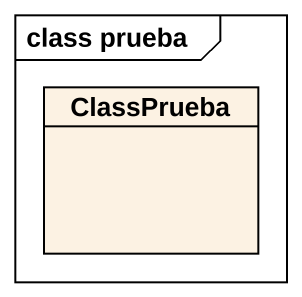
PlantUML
@startuml
mainframe class prueba
hide circle
hide empty members
class ClassPrueba
@enduml
